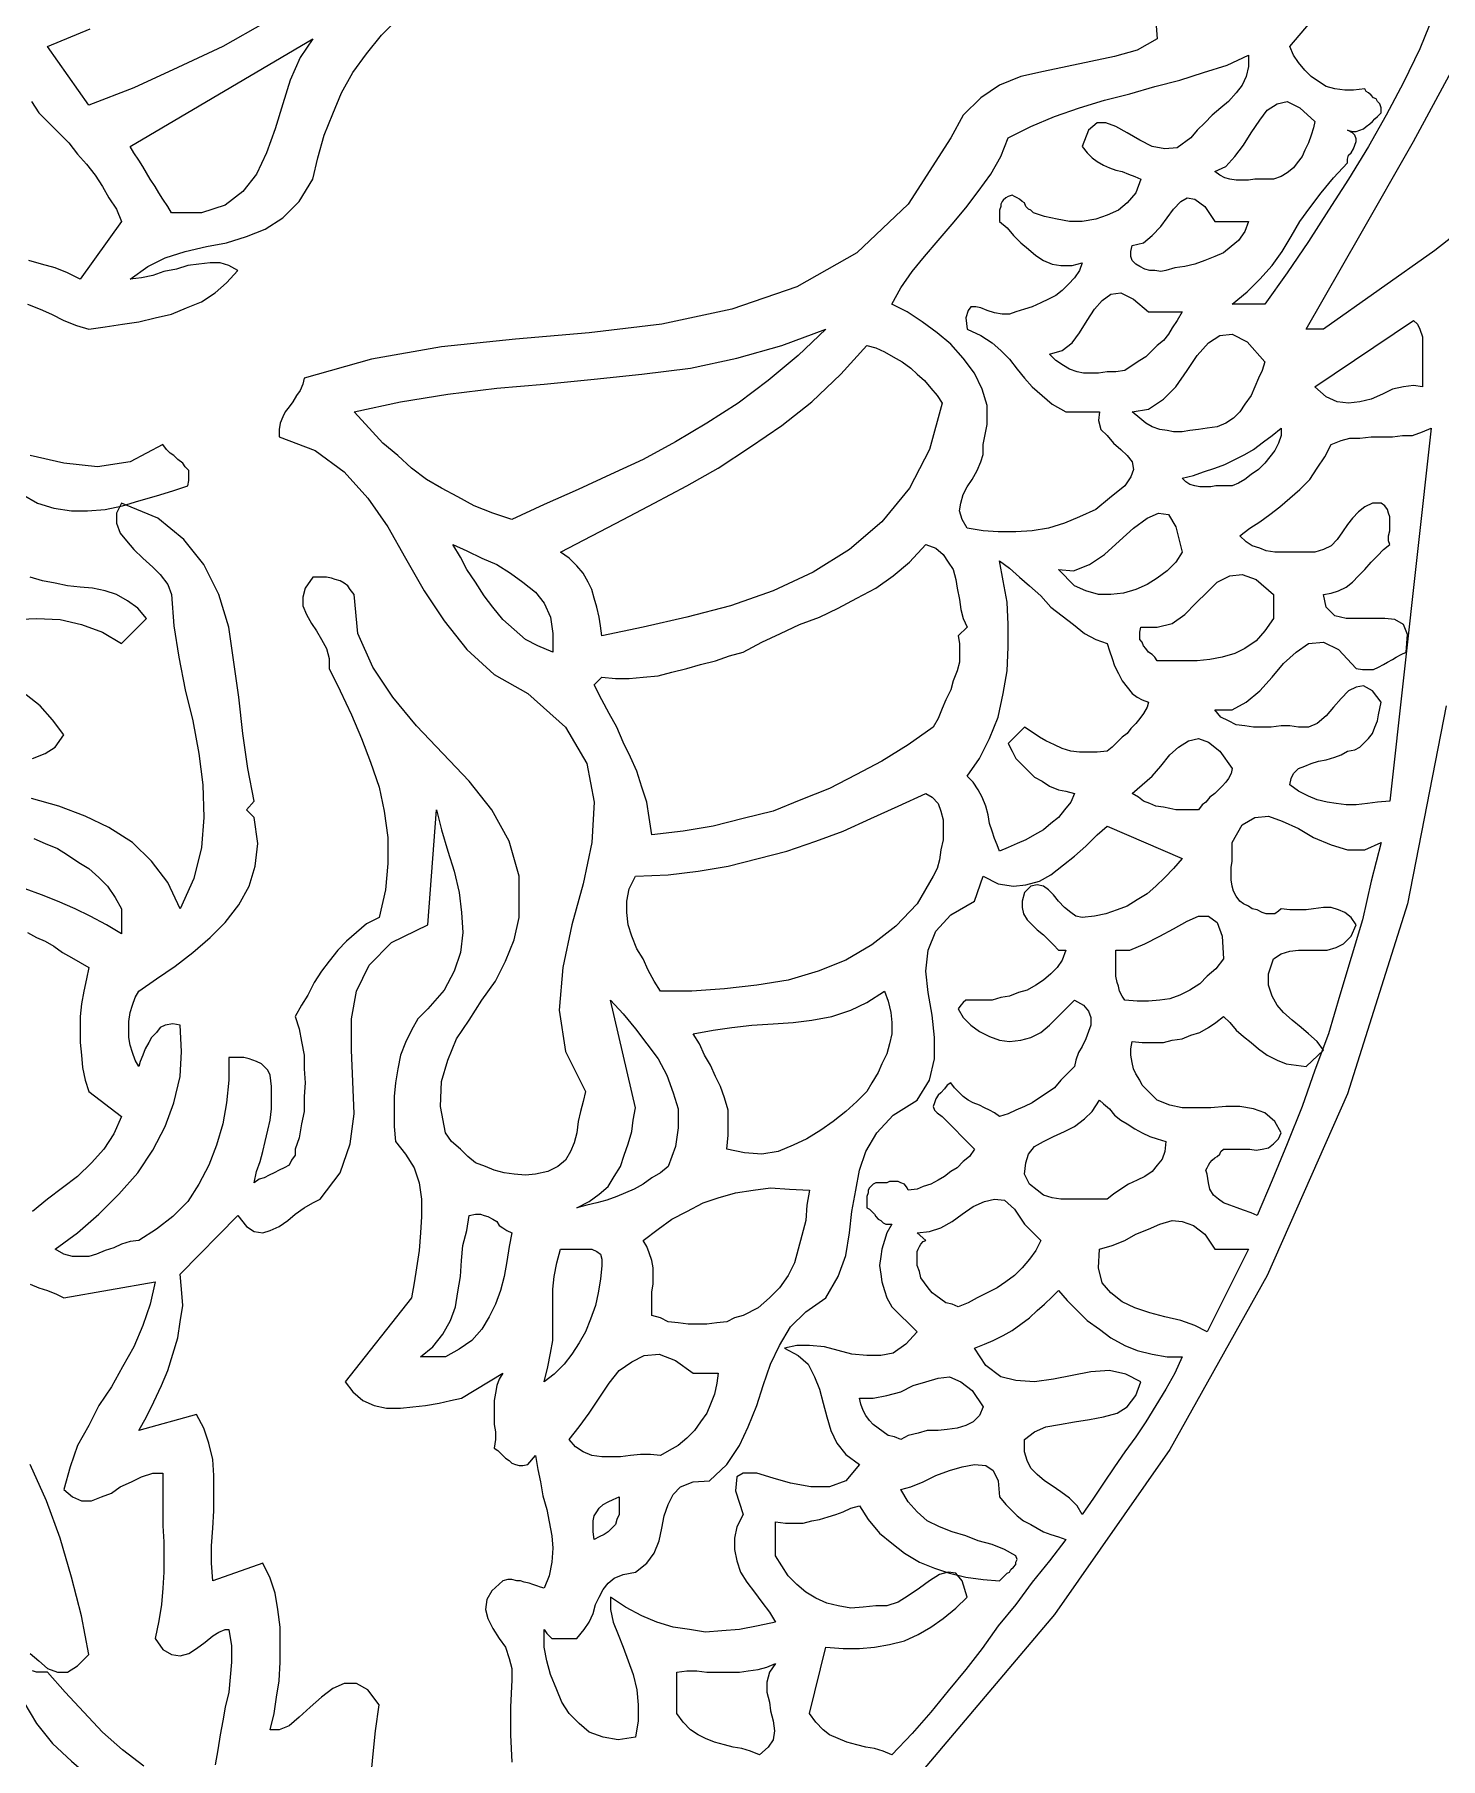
# Model space of a CAD drawing. Extents: x 0.02 to 6.72, y 0.02 to 7.01.
# Drawn here: x 3.917 to 5.04, y 1.281 to 2.659 of the extents above; entities that cross this region are included whole.
import ezdxf

# ---------------------------------------------------------------- set-up
doc = ezdxf.new("R2010")
doc.units = 0
doc.layers.add('1', color=7, linetype='Continuous')

msp = doc.modelspace()

# ---------------------------------------------------------------- linework, layer by layer
msp.add_lwpolyline([(5.045, 2.122), (5.014, 1.964), (4.966, 1.812), (4.902, 1.667), (4.824, 1.528), (4.732, 1.396), (4.627, 1.272)])
at = {"layer": '1'}
for points in [[(5.289, 2.704), (5.208, 2.627), (5.123, 2.554), (5.036, 2.486), (4.947, 2.423), (4.933, 2.423), (4.976, 2.498), (5.019, 2.573), (5.06, 2.649), (5.097, 2.726)], [(5.035, 2.674), (5.024, 2.647), (5.011, 2.62), (4.997, 2.594), (4.983, 2.569), (4.967, 2.543), (4.951, 2.518), (4.935, 2.493), (4.918, 2.468), (4.9, 2.443), (4.874, 2.443), (4.886, 2.453), (4.896, 2.463), (4.906, 2.474), (4.914, 2.485), (4.921, 2.497), (4.928, 2.509), (4.936, 2.52), (4.945, 2.532), (4.955, 2.544), (4.966, 2.556), (4.966, 2.559), (4.967, 2.562), (4.969, 2.564), (4.971, 2.567), (4.972, 2.57), (4.973, 2.573), (4.973, 2.575), (4.972, 2.578), (4.97, 2.58), (4.966, 2.582), (4.97, 2.581), (4.973, 2.581), (4.976, 2.582), (4.979, 2.583), (4.981, 2.585), (4.984, 2.587), (4.986, 2.589), (4.988, 2.591), (4.99, 2.593), (4.993, 2.596), (4.993, 2.598), (4.993, 2.6), (4.992, 2.603), (4.99, 2.605), (4.989, 2.607), (4.987, 2.608), (4.985, 2.61), (4.983, 2.612), (4.981, 2.613), (4.98, 2.615), (4.971, 2.614), (4.964, 2.614), (4.956, 2.615), (4.949, 2.617), (4.943, 2.621), (4.937, 2.625), (4.932, 2.63), (4.927, 2.636), (4.923, 2.642), (4.92, 2.649), (4.953, 2.688)], [(4.812, 2.679), (4.814, 2.655), (4.798, 2.646), (4.78, 2.641), (4.761, 2.637), (4.742, 2.633), (4.723, 2.629), (4.705, 2.625), (4.688, 2.618), (4.673, 2.608), (4.659, 2.594), (4.649, 2.576), (4.615, 2.523), (4.574, 2.484), (4.526, 2.457), (4.474, 2.439), (4.418, 2.427), (4.36, 2.42), (4.301, 2.415), (4.242, 2.409), (4.186, 2.399), (4.132, 2.384), (4.131, 2.379), (4.129, 2.374), (4.126, 2.37), (4.123, 2.365), (4.12, 2.361), (4.117, 2.357), (4.115, 2.353), (4.113, 2.348), (4.112, 2.343), (4.112, 2.337), (4.141, 2.326), (4.164, 2.309), (4.183, 2.288), (4.199, 2.265), (4.213, 2.24), (4.228, 2.214), (4.244, 2.19), (4.262, 2.167), (4.284, 2.147), (4.311, 2.132), (4.341, 2.105), (4.358, 2.076), (4.364, 2.045), (4.362, 2.013), (4.355, 1.98), (4.346, 1.947), (4.339, 1.913), (4.336, 1.879), (4.341, 1.846), (4.357, 1.814), (4.355, 1.806), (4.353, 1.798), (4.351, 1.79), (4.35, 1.781), (4.348, 1.773), (4.345, 1.766), (4.341, 1.759), (4.335, 1.754), (4.327, 1.75), (4.317, 1.748), (4.309, 1.747), (4.3, 1.748), (4.292, 1.749), (4.284, 1.751), (4.277, 1.754), (4.269, 1.757), (4.263, 1.762), (4.257, 1.768), (4.25, 1.774), (4.245, 1.781), (4.241, 1.802), (4.242, 1.822), (4.247, 1.839), (4.254, 1.856), (4.264, 1.871), (4.274, 1.887), (4.285, 1.902), (4.293, 1.918), (4.3, 1.935), (4.304, 1.953), (4.304, 1.986), (4.296, 2.014), (4.282, 2.039), (4.264, 2.062), (4.243, 2.084), (4.222, 2.106), (4.203, 2.129), (4.187, 2.153), (4.175, 2.18), (4.172, 2.211), (4.169, 2.215), (4.167, 2.218), (4.164, 2.22), (4.161, 2.222), (4.157, 2.223), (4.154, 2.224), (4.15, 2.225), (4.146, 2.225), (4.143, 2.225), (4.139, 2.225), (4.133, 2.216), (4.131, 2.209), (4.131, 2.202), (4.134, 2.195), (4.138, 2.188), (4.142, 2.182), (4.146, 2.175), (4.15, 2.168), (4.152, 2.16), (4.152, 2.152), (4.161, 2.134), (4.17, 2.115), (4.178, 2.096), (4.185, 2.077), (4.192, 2.057), (4.196, 2.038), (4.199, 2.017), (4.199, 1.996), (4.197, 1.975), (4.192, 1.953), (4.182, 1.948), (4.174, 1.941), (4.166, 1.934), (4.159, 1.927), (4.152, 1.918), (4.146, 1.91), (4.14, 1.901), (4.135, 1.891), (4.13, 1.883), (4.125, 1.874), (4.128, 1.864), (4.13, 1.854), (4.132, 1.843), (4.132, 1.832), (4.133, 1.821), (4.132, 1.81), (4.132, 1.798), (4.13, 1.788), (4.128, 1.777), (4.125, 1.768), (4.125, 1.763), (4.122, 1.759), (4.12, 1.755), (4.116, 1.753), (4.112, 1.751), (4.108, 1.749), (4.104, 1.747), (4.1, 1.745), (4.096, 1.744), (4.092, 1.741), (4.094, 1.75), (4.097, 1.758), (4.099, 1.766), (4.101, 1.774), (4.103, 1.783), (4.105, 1.791), (4.106, 1.8), (4.106, 1.809), (4.106, 1.818), (4.105, 1.827), (4.103, 1.831), (4.1, 1.834), (4.098, 1.836), (4.094, 1.838), (4.091, 1.839), (4.088, 1.84), (4.084, 1.841), (4.08, 1.841), (4.076, 1.841), (4.072, 1.841), (4.072, 1.823), (4.07, 1.805), (4.067, 1.788), (4.062, 1.771), (4.056, 1.755), (4.048, 1.74), (4.039, 1.726), (4.027, 1.714), (4.014, 1.704), (4, 1.695), (3.993, 1.694), (3.986, 1.692), (3.98, 1.689), (3.973, 1.687), (3.966, 1.684), (3.96, 1.682), (3.953, 1.682), (3.947, 1.682), (3.94, 1.684), (3.933, 1.688), (3.951, 1.701), (3.968, 1.716), (3.984, 1.732), (3.999, 1.749), (4.011, 1.767), (4.021, 1.786), (4.028, 1.805), (4.033, 1.826), (4.034, 1.846), (4.033, 1.867), (4.027, 1.868), (4.021, 1.867), (4.017, 1.865), (4.014, 1.861), (4.01, 1.857), (4.008, 1.853), (4.005, 1.848), (4.003, 1.843), (4.001, 1.838), (4, 1.834), (3.997, 1.839), (3.995, 1.845), (3.993, 1.851), (3.992, 1.857), (3.992, 1.864), (3.992, 1.87), (3.993, 1.877), (3.995, 1.883), (3.997, 1.889), (4, 1.894), (4.014, 1.904), (4.029, 1.914), (4.043, 1.925), (4.057, 1.937), (4.069, 1.949), (4.08, 1.963), (4.088, 1.978), (4.093, 1.994), (4.095, 2.012), (4.092, 2.033), (4.086, 2.039), (4.092, 2.046), (4.087, 2.072), (4.083, 2.1), (4.08, 2.129), (4.076, 2.157), (4.072, 2.185), (4.064, 2.211), (4.052, 2.235), (4.036, 2.255), (4.015, 2.272), (3.986, 2.284), (3.982, 2.276), (3.982, 2.268), (3.985, 2.26), (3.99, 2.254), (3.996, 2.247), (4.003, 2.24), (4.011, 2.233), (4.017, 2.227), (4.023, 2.219), (4.026, 2.211), (4.028, 2.186), (4.032, 2.161), (4.037, 2.135), (4.043, 2.11), (4.048, 2.084), (4.051, 2.059), (4.052, 2.033), (4.05, 2.009), (4.044, 1.984), (4.033, 1.96), (4.023, 1.981), (4.01, 1.998), (3.995, 2.013), (3.976, 2.025), (3.957, 2.034), (3.936, 2.042), (3.914, 2.048)], [(3.911, 2.443), (3.921, 2.439), (3.93, 2.435), (3.94, 2.43), (3.95, 2.426), (3.96, 2.423), (3.973, 2.425), (3.987, 2.427), (4, 2.429), (4.013, 2.432), (4.026, 2.435), (4.038, 2.44), (4.05, 2.445), (4.061, 2.452), (4.07, 2.46), (4.079, 2.47), (4.072, 2.474), (4.065, 2.476), (4.057, 2.476), (4.048, 2.475), (4.039, 2.474), (4.03, 2.471), (4.02, 2.469), (4.011, 2.466), (4.002, 2.464), (3.993, 2.463), (4.007, 2.473), (4.021, 2.48), (4.037, 2.485), (4.054, 2.489), (4.07, 2.492), (4.086, 2.497), (4.101, 2.503), (4.115, 2.512), (4.128, 2.525), (4.139, 2.543), (4.143, 2.56), (4.148, 2.578), (4.155, 2.595), (4.162, 2.612), (4.171, 2.628), (4.182, 2.643), (4.194, 2.658), (4.207, 2.671)], [(4.101, 2.668), (4.067, 2.649), (4.031, 2.632), (3.996, 2.616), (3.96, 2.602), (3.927, 2.649), (3.961, 2.663)], [(4.026, 2.516), (4.023, 2.521), (4.019, 2.527), (4.016, 2.532), (4.013, 2.537), (4.009, 2.543), (4.006, 2.548), (4.003, 2.553), (4, 2.558), (3.996, 2.564), (3.993, 2.569), (4.139, 2.655), (4.129, 2.64), (4.121, 2.622), (4.115, 2.603), (4.109, 2.583), (4.102, 2.564), (4.094, 2.547), (4.083, 2.533), (4.069, 2.522), (4.05, 2.516), (4.026, 2.516)], [(4.841, 2.576), (4.83, 2.568), (4.82, 2.567), (4.81, 2.569), (4.8, 2.574), (4.79, 2.58), (4.781, 2.585), (4.773, 2.588), (4.766, 2.588), (4.759, 2.582), (4.754, 2.569), (4.758, 2.564), (4.762, 2.56), (4.766, 2.557), (4.771, 2.554), (4.776, 2.552), (4.781, 2.55), (4.786, 2.549), (4.791, 2.547), (4.796, 2.545), (4.801, 2.543), (4.797, 2.532), (4.79, 2.524), (4.783, 2.518), (4.774, 2.514), (4.765, 2.511), (4.754, 2.509), (4.744, 2.509), (4.734, 2.511), (4.724, 2.513), (4.715, 2.516), (4.713, 2.518), (4.711, 2.519), (4.709, 2.521), (4.708, 2.524), (4.706, 2.525), (4.704, 2.527), (4.702, 2.528), (4.7, 2.529), (4.698, 2.53), (4.695, 2.529), (4.693, 2.528), (4.691, 2.526), (4.69, 2.525), (4.689, 2.523), (4.689, 2.521), (4.688, 2.518), (4.688, 2.515), (4.688, 2.512), (4.688, 2.509), (4.694, 2.504), (4.699, 2.498), (4.705, 2.492), (4.711, 2.487), (4.717, 2.482), (4.723, 2.478), (4.73, 2.475), (4.737, 2.474), (4.746, 2.474), (4.754, 2.476), (4.752, 2.47), (4.748, 2.464), (4.743, 2.459), (4.738, 2.454), (4.733, 2.45), (4.727, 2.447), (4.721, 2.444), (4.714, 2.441), (4.708, 2.439), (4.701, 2.437), (4.696, 2.435), (4.69, 2.435), (4.684, 2.436), (4.678, 2.438), (4.673, 2.44), (4.669, 2.441), (4.665, 2.441), (4.663, 2.438), (4.661, 2.432), (4.662, 2.423), (4.673, 2.418), (4.682, 2.412), (4.689, 2.406), (4.696, 2.399), (4.702, 2.391), (4.708, 2.384), (4.714, 2.377), (4.722, 2.37), (4.73, 2.363), (4.741, 2.357), (4.768, 2.357), (4.767, 2.35), (4.769, 2.343), (4.774, 2.338), (4.779, 2.332), (4.785, 2.327), (4.79, 2.322), (4.794, 2.317), (4.795, 2.311), (4.793, 2.305), (4.788, 2.298), (4.776, 2.288), (4.765, 2.279), (4.752, 2.273), (4.74, 2.268), (4.727, 2.264), (4.714, 2.262), (4.701, 2.261), (4.687, 2.261), (4.675, 2.262), (4.662, 2.264), (4.658, 2.271), (4.656, 2.278), (4.657, 2.284), (4.659, 2.291), (4.662, 2.297), (4.666, 2.303), (4.67, 2.31), (4.673, 2.317), (4.675, 2.323), (4.675, 2.331), (4.678, 2.347), (4.678, 2.362), (4.674, 2.375), (4.668, 2.388), (4.659, 2.4), (4.649, 2.411), (4.638, 2.42), (4.626, 2.429), (4.614, 2.437), (4.602, 2.443), (4.609, 2.456), (4.618, 2.469), (4.628, 2.481), (4.639, 2.494), (4.65, 2.507), (4.661, 2.52), (4.671, 2.533), (4.681, 2.547), (4.689, 2.561), (4.695, 2.576), (4.713, 2.585), (4.732, 2.593), (4.752, 2.6), (4.772, 2.606), (4.792, 2.611), (4.812, 2.617), (4.832, 2.622), (4.851, 2.628), (4.87, 2.634), (4.887, 2.642), (4.887, 2.633), (4.885, 2.625), (4.882, 2.618), (4.877, 2.612), (4.871, 2.605), (4.865, 2.6), (4.858, 2.594), (4.852, 2.588), (4.846, 2.582), (4.841, 2.576)], [(3.914, 2.605), (3.92, 2.596), (3.928, 2.588), (3.936, 2.58), (3.944, 2.572), (3.951, 2.563), (3.958, 2.555), (3.965, 2.546), (3.971, 2.537), (3.976, 2.528), (3.982, 2.519), (3.986, 2.509), (3.953, 2.463), (3.943, 2.468), (3.933, 2.472), (3.922, 2.475), (3.912, 2.478)], [(4.94, 2.589), (4.939, 2.584), (4.937, 2.578), (4.935, 2.572), (4.932, 2.566), (4.93, 2.561), (4.926, 2.556), (4.923, 2.552), (4.918, 2.548), (4.913, 2.545), (4.907, 2.543), (4.902, 2.543), (4.897, 2.543), (4.892, 2.543), (4.887, 2.542), (4.882, 2.542), (4.877, 2.542), (4.872, 2.543), (4.868, 2.544), (4.864, 2.546), (4.86, 2.549), (4.869, 2.553), (4.876, 2.561), (4.883, 2.57), (4.889, 2.58), (4.896, 2.59), (4.902, 2.598), (4.91, 2.603), (4.918, 2.605), (4.928, 2.6), (4.94, 2.589)], [(4.887, 2.509), (4.884, 2.501), (4.879, 2.494), (4.873, 2.489), (4.867, 2.484), (4.86, 2.481), (4.852, 2.478), (4.844, 2.475), (4.836, 2.473), (4.828, 2.472), (4.821, 2.47), (4.817, 2.469), (4.812, 2.47), (4.808, 2.47), (4.804, 2.471), (4.8, 2.473), (4.797, 2.475), (4.794, 2.478), (4.793, 2.481), (4.793, 2.485), (4.794, 2.49), (4.803, 2.492), (4.81, 2.498), (4.817, 2.505), (4.822, 2.512), (4.827, 2.519), (4.833, 2.525), (4.838, 2.528), (4.844, 2.527), (4.852, 2.521), (4.86, 2.509), (4.887, 2.509)], [(4.834, 2.437), (4.83, 2.43), (4.826, 2.424), (4.823, 2.419), (4.819, 2.414), (4.814, 2.41), (4.81, 2.406), (4.805, 2.401), (4.8, 2.398), (4.794, 2.394), (4.788, 2.39), (4.781, 2.389), (4.774, 2.389), (4.767, 2.388), (4.761, 2.388), (4.755, 2.388), (4.75, 2.389), (4.744, 2.391), (4.739, 2.394), (4.733, 2.398), (4.728, 2.403), (4.738, 2.406), (4.746, 2.412), (4.752, 2.42), (4.758, 2.43), (4.764, 2.439), (4.77, 2.446), (4.777, 2.451), (4.785, 2.452), (4.795, 2.447), (4.807, 2.437), (4.834, 2.437)], [(5.026, 2.377), (5.019, 2.378), (5.011, 2.377), (5.002, 2.375), (4.994, 2.371), (4.985, 2.367), (4.976, 2.365), (4.967, 2.364), (4.958, 2.365), (4.949, 2.369), (4.94, 2.377), (5.019, 2.43), (5.022, 2.427), (5.024, 2.423), (5.026, 2.417), (5.026, 2.411), (5.026, 2.404), (5.026, 2.398), (5.026, 2.391), (5.026, 2.385), (5.026, 2.381), (5.026, 2.377)], [(4.298, 2.271), (4.283, 2.276), (4.268, 2.282), (4.255, 2.289), (4.242, 2.296), (4.23, 2.303), (4.218, 2.312), (4.207, 2.322), (4.195, 2.332), (4.184, 2.344), (4.172, 2.357), (4.209, 2.365), (4.247, 2.371), (4.286, 2.376), (4.324, 2.379), (4.364, 2.383), (4.402, 2.387), (4.441, 2.392), (4.478, 2.4), (4.514, 2.41), (4.549, 2.423), (4.527, 2.402), (4.503, 2.382), (4.479, 2.364), (4.454, 2.348), (4.429, 2.333), (4.403, 2.319), (4.377, 2.307), (4.351, 2.295), (4.324, 2.283), (4.298, 2.271)], [(4.9, 2.397), (4.898, 2.39), (4.895, 2.384), (4.892, 2.377), (4.889, 2.37), (4.884, 2.363), (4.88, 2.357), (4.875, 2.352), (4.869, 2.348), (4.862, 2.345), (4.854, 2.344), (4.847, 2.343), (4.84, 2.342), (4.834, 2.341), (4.827, 2.341), (4.822, 2.342), (4.816, 2.343), (4.81, 2.345), (4.805, 2.348), (4.8, 2.352), (4.794, 2.357), (4.807, 2.359), (4.819, 2.367), (4.829, 2.377), (4.838, 2.39), (4.846, 2.402), (4.855, 2.412), (4.864, 2.418), (4.874, 2.419), (4.886, 2.413), (4.9, 2.397)], [(4.642, 2.364), (4.632, 2.327), (4.616, 2.296), (4.594, 2.269), (4.568, 2.247), (4.539, 2.229), (4.507, 2.214), (4.473, 2.202), (4.438, 2.193), (4.403, 2.185), (4.37, 2.178), (4.369, 2.186), (4.368, 2.193), (4.366, 2.201), (4.364, 2.208), (4.362, 2.215), (4.359, 2.221), (4.355, 2.228), (4.35, 2.234), (4.344, 2.24), (4.337, 2.245), (4.362, 2.258), (4.387, 2.271), (4.412, 2.284), (4.438, 2.298), (4.463, 2.312), (4.489, 2.329), (4.514, 2.346), (4.538, 2.365), (4.561, 2.387), (4.582, 2.41), (4.589, 2.408), (4.596, 2.405), (4.603, 2.401), (4.61, 2.397), (4.617, 2.392), (4.622, 2.387), (4.628, 2.382), (4.633, 2.376), (4.638, 2.37), (4.642, 2.364)], [(4.874, 2.298), (4.87, 2.298), (4.865, 2.298), (4.861, 2.298), (4.857, 2.297), (4.852, 2.297), (4.848, 2.297), (4.844, 2.298), (4.84, 2.299), (4.837, 2.301), (4.834, 2.304), (4.843, 2.306), (4.851, 2.309), (4.86, 2.312), (4.868, 2.315), (4.876, 2.319), (4.884, 2.323), (4.891, 2.327), (4.899, 2.333), (4.906, 2.338), (4.913, 2.344), (4.913, 2.338), (4.911, 2.332), (4.908, 2.326), (4.904, 2.321), (4.9, 2.316), (4.895, 2.311), (4.889, 2.307), (4.884, 2.303), (4.879, 2.3), (4.874, 2.298)], [(5, 2.046), (4.99, 2.045), (4.982, 2.044), (4.973, 2.043), (4.965, 2.043), (4.957, 2.044), (4.95, 2.045), (4.942, 2.047), (4.935, 2.05), (4.927, 2.054), (4.92, 2.059), (4.921, 2.064), (4.923, 2.068), (4.927, 2.072), (4.932, 2.074), (4.937, 2.076), (4.943, 2.078), (4.949, 2.079), (4.956, 2.081), (4.961, 2.083), (4.966, 2.086), (4.972, 2.087), (4.976, 2.089), (4.98, 2.093), (4.983, 2.096), (4.986, 2.1), (4.988, 2.105), (4.99, 2.11), (4.991, 2.115), (4.992, 2.12), (4.993, 2.125), (4.986, 2.134), (4.979, 2.138), (4.973, 2.137), (4.967, 2.134), (4.961, 2.128), (4.955, 2.121), (4.949, 2.114), (4.942, 2.108), (4.935, 2.105), (4.927, 2.105), (4.92, 2.106), (4.913, 2.106), (4.905, 2.105), (4.898, 2.105), (4.891, 2.105), (4.884, 2.106), (4.877, 2.107), (4.871, 2.11), (4.865, 2.113), (4.86, 2.119), (4.874, 2.119), (4.885, 2.125), (4.896, 2.134), (4.906, 2.145), (4.915, 2.156), (4.925, 2.165), (4.935, 2.172), (4.947, 2.173), (4.959, 2.167), (4.973, 2.152), (4.978, 2.151), (4.983, 2.151), (4.987, 2.151), (4.991, 2.153), (4.995, 2.155), (4.998, 2.157), (5.002, 2.159), (5.005, 2.161), (5.009, 2.163), (5.013, 2.165), (5.014, 2.179), (5.011, 2.187), (5.004, 2.191), (4.996, 2.192), (4.985, 2.192), (4.975, 2.192), (4.965, 2.192), (4.956, 2.194), (4.949, 2.201), (4.947, 2.211), (4.953, 2.212), (4.959, 2.214), (4.965, 2.217), (4.97, 2.221), (4.975, 2.226), (4.98, 2.231), (4.985, 2.237), (4.99, 2.242), (4.995, 2.247), (5, 2.251), (4.999, 2.254), (4.999, 2.258), (5, 2.262), (5, 2.266), (5, 2.269), (5, 2.273), (4.999, 2.276), (4.998, 2.279), (4.996, 2.282), (4.993, 2.284), (4.986, 2.284), (4.98, 2.281), (4.975, 2.277), (4.97, 2.272), (4.966, 2.267), (4.962, 2.261), (4.958, 2.255), (4.953, 2.25), (4.947, 2.247), (4.94, 2.245), (4.933, 2.245), (4.927, 2.245), (4.92, 2.245), (4.914, 2.245), (4.908, 2.245), (4.901, 2.246), (4.896, 2.248), (4.89, 2.25), (4.885, 2.253), (4.88, 2.258), (4.888, 2.264), (4.896, 2.269), (4.904, 2.275), (4.912, 2.281), (4.92, 2.288), (4.928, 2.295), (4.936, 2.303), (4.942, 2.312), (4.948, 2.321), (4.953, 2.331), (4.961, 2.334), (4.968, 2.336), (4.976, 2.336), (4.985, 2.337), (4.993, 2.337), (5.002, 2.337), (5.01, 2.338), (5.018, 2.338), (5.026, 2.341), (5.033, 2.344), (5, 2.046)], [(3.907, 2.291), (3.919, 2.284), (3.932, 2.28), (3.946, 2.278), (3.959, 2.278), (3.973, 2.279), (3.987, 2.282), (4, 2.286), (4.014, 2.29), (4.027, 2.294), (4.039, 2.298), (4.04, 2.302), (4.04, 2.306), (4.04, 2.31), (4.037, 2.313), (4.035, 2.316), (4.031, 2.319), (4.028, 2.322), (4.025, 2.324), (4.022, 2.327), (4.019, 2.331), (3.993, 2.317), (3.967, 2.313), (3.94, 2.316), (3.913, 2.322)], [(4.834, 2.245), (4.829, 2.237), (4.822, 2.23), (4.814, 2.224), (4.806, 2.219), (4.797, 2.215), (4.787, 2.212), (4.777, 2.211), (4.767, 2.211), (4.757, 2.214), (4.748, 2.218), (4.735, 2.231), (4.747, 2.23), (4.76, 2.235), (4.772, 2.243), (4.784, 2.254), (4.795, 2.264), (4.806, 2.272), (4.815, 2.276), (4.823, 2.275), (4.829, 2.265), (4.834, 2.245)], [(4.331, 2.165), (4.319, 2.17), (4.309, 2.175), (4.3, 2.183), (4.291, 2.191), (4.283, 2.201), (4.276, 2.21), (4.269, 2.221), (4.262, 2.231), (4.257, 2.241), (4.251, 2.251), (4.262, 2.246), (4.274, 2.24), (4.286, 2.235), (4.297, 2.228), (4.307, 2.221), (4.317, 2.213), (4.324, 2.204), (4.329, 2.193), (4.331, 2.18), (4.331, 2.165)], [(4.662, 2.185), (4.655, 2.178), (4.656, 2.172), (4.656, 2.165), (4.656, 2.157), (4.654, 2.15), (4.651, 2.142), (4.649, 2.135), (4.645, 2.127), (4.642, 2.12), (4.639, 2.112), (4.635, 2.105), (4.615, 2.091), (4.594, 2.078), (4.573, 2.067), (4.552, 2.056), (4.529, 2.047), (4.507, 2.038), (4.483, 2.032), (4.459, 2.026), (4.435, 2.022), (4.41, 2.019), (4.408, 2.033), (4.406, 2.045), (4.402, 2.057), (4.398, 2.07), (4.393, 2.081), (4.387, 2.093), (4.382, 2.105), (4.376, 2.116), (4.37, 2.127), (4.364, 2.139), (4.37, 2.145), (4.381, 2.144), (4.392, 2.144), (4.403, 2.145), (4.415, 2.146), (4.426, 2.149), (4.438, 2.152), (4.449, 2.155), (4.461, 2.158), (4.472, 2.162), (4.483, 2.165), (4.498, 2.173), (4.513, 2.18), (4.528, 2.187), (4.544, 2.193), (4.559, 2.2), (4.574, 2.208), (4.589, 2.216), (4.603, 2.226), (4.616, 2.237), (4.629, 2.251), (4.637, 2.248), (4.643, 2.243), (4.647, 2.237), (4.651, 2.231), (4.653, 2.223), (4.654, 2.216), (4.656, 2.207), (4.657, 2.199), (4.659, 2.192), (4.662, 2.185)], [(4.774, 2.172), (4.776, 2.166), (4.778, 2.16), (4.78, 2.154), (4.783, 2.148), (4.786, 2.142), (4.79, 2.137), (4.794, 2.132), (4.798, 2.129), (4.802, 2.127), (4.807, 2.125), (4.806, 2.121), (4.803, 2.116), (4.8, 2.112), (4.797, 2.108), (4.793, 2.104), (4.79, 2.1), (4.786, 2.097), (4.782, 2.093), (4.778, 2.089), (4.774, 2.086), (4.766, 2.085), (4.759, 2.085), (4.752, 2.085), (4.745, 2.086), (4.738, 2.088), (4.732, 2.091), (4.725, 2.094), (4.72, 2.097), (4.714, 2.101), (4.708, 2.105), (4.695, 2.092), (4.698, 2.086), (4.701, 2.08), (4.706, 2.075), (4.711, 2.07), (4.716, 2.065), (4.722, 2.062), (4.728, 2.058), (4.735, 2.055), (4.741, 2.054), (4.748, 2.052), (4.745, 2.045), (4.74, 2.039), (4.735, 2.033), (4.729, 2.028), (4.723, 2.023), (4.716, 2.019), (4.709, 2.015), (4.702, 2.012), (4.695, 2.009), (4.688, 2.006), (4.686, 2.011), (4.684, 2.016), (4.682, 2.022), (4.68, 2.028), (4.679, 2.035), (4.677, 2.042), (4.674, 2.049), (4.671, 2.055), (4.667, 2.061), (4.662, 2.066), (4.672, 2.08), (4.68, 2.096), (4.687, 2.113), (4.691, 2.132), (4.694, 2.15), (4.695, 2.169), (4.695, 2.187), (4.694, 2.205), (4.691, 2.222), (4.688, 2.238), (4.696, 2.232), (4.704, 2.225), (4.712, 2.218), (4.721, 2.21), (4.729, 2.201), (4.738, 2.194), (4.747, 2.187), (4.756, 2.18), (4.765, 2.175), (4.774, 2.172)], [(3.9, 2.191), (3.918, 2.192), (3.937, 2.191), (3.954, 2.187), (3.971, 2.181), (3.986, 2.172), (4.006, 2.192), (3.999, 2.2), (3.991, 2.206), (3.982, 2.211), (3.973, 2.214), (3.963, 2.216), (3.953, 2.217), (3.943, 2.218), (3.933, 2.22), (3.923, 2.222), (3.913, 2.225)], [(4.907, 2.192), (4.9, 2.182), (4.893, 2.174), (4.884, 2.168), (4.876, 2.164), (4.866, 2.161), (4.856, 2.159), (4.846, 2.158), (4.836, 2.158), (4.825, 2.158), (4.814, 2.158), (4.812, 2.161), (4.81, 2.163), (4.807, 2.165), (4.805, 2.168), (4.803, 2.17), (4.802, 2.173), (4.8, 2.175), (4.8, 2.178), (4.8, 2.181), (4.801, 2.185), (4.814, 2.185), (4.826, 2.188), (4.836, 2.195), (4.845, 2.204), (4.854, 2.213), (4.862, 2.221), (4.872, 2.226), (4.882, 2.227), (4.893, 2.223), (4.907, 2.211), (4.907, 2.192)], [(3.915, 2.08), (3.925, 2.084), (3.933, 2.089), (3.94, 2.099), (3.931, 2.111), (3.921, 2.122), (3.91, 2.131)], [(4.874, 2.072), (4.873, 2.068), (4.871, 2.064), (4.869, 2.061), (4.866, 2.058), (4.863, 2.055), (4.86, 2.052), (4.856, 2.049), (4.853, 2.045), (4.85, 2.043), (4.847, 2.039), (4.841, 2.039), (4.835, 2.039), (4.829, 2.039), (4.824, 2.04), (4.819, 2.041), (4.813, 2.042), (4.808, 2.044), (4.803, 2.046), (4.799, 2.049), (4.794, 2.052), (4.802, 2.059), (4.81, 2.066), (4.817, 2.074), (4.824, 2.083), (4.831, 2.089), (4.839, 2.094), (4.847, 2.096), (4.855, 2.093), (4.864, 2.086), (4.874, 2.072)], [(4.185, 1.262), (4.187, 1.282), (4.189, 1.303), (4.192, 1.324), (4.183, 1.336), (4.174, 1.341), (4.164, 1.341), (4.155, 1.337), (4.146, 1.33), (4.137, 1.322), (4.128, 1.314), (4.12, 1.307), (4.112, 1.304), (4.105, 1.304), (4.108, 1.317), (4.11, 1.33), (4.112, 1.343), (4.113, 1.358), (4.113, 1.372), (4.113, 1.386), (4.111, 1.4), (4.109, 1.413), (4.105, 1.425), (4.099, 1.437), (4.059, 1.423), (4.058, 1.437), (4.058, 1.451), (4.059, 1.465), (4.06, 1.479), (4.06, 1.492), (4.06, 1.507), (4.059, 1.52), (4.056, 1.533), (4.052, 1.545), (4.046, 1.556), (4, 1.543), (4.006, 1.554), (4.012, 1.566), (4.018, 1.579), (4.023, 1.591), (4.027, 1.604), (4.031, 1.617), (4.033, 1.63), (4.035, 1.643), (4.034, 1.656), (4.033, 1.668), (4.079, 1.715), (4.086, 1.706), (4.092, 1.702), (4.099, 1.701), (4.105, 1.703), (4.112, 1.706), (4.119, 1.711), (4.125, 1.716), (4.132, 1.721), (4.139, 1.725), (4.145, 1.728), (4.161, 1.749), (4.169, 1.772), (4.172, 1.796), (4.171, 1.822), (4.17, 1.847), (4.17, 1.872), (4.174, 1.894), (4.184, 1.915), (4.202, 1.933), (4.231, 1.947), (4.238, 2.039), (4.242, 2.023), (4.247, 2.006), (4.252, 1.99), (4.256, 1.973), (4.258, 1.957), (4.259, 1.941), (4.257, 1.925), (4.252, 1.91), (4.244, 1.895), (4.231, 1.88)], [(4.635, 1.986), (4.622, 1.964), (4.605, 1.946), (4.586, 1.931), (4.565, 1.919), (4.543, 1.91), (4.519, 1.903), (4.494, 1.899), (4.468, 1.896), (4.442, 1.894), (4.417, 1.894), (4.412, 1.902), (4.407, 1.911), (4.403, 1.92), (4.398, 1.928), (4.394, 1.938), (4.391, 1.947), (4.39, 1.957), (4.39, 1.966), (4.392, 1.976), (4.397, 1.986), (4.423, 1.987), (4.447, 1.99), (4.471, 1.994), (4.495, 2), (4.518, 2.006), (4.541, 2.014), (4.563, 2.022), (4.585, 2.032), (4.607, 2.042), (4.629, 2.052), (4.634, 2.049), (4.639, 2.044), (4.641, 2.038), (4.643, 2.031), (4.643, 2.023), (4.643, 2.015), (4.641, 2.007), (4.64, 1.999), (4.638, 1.992), (4.635, 1.986)], [(4.834, 2), (4.827, 1.992), (4.82, 1.985), (4.813, 1.978), (4.806, 1.972), (4.798, 1.967), (4.79, 1.962), (4.782, 1.959), (4.773, 1.956), (4.764, 1.954), (4.754, 1.953), (4.749, 1.954), (4.745, 1.957), (4.74, 1.961), (4.735, 1.966), (4.731, 1.971), (4.727, 1.975), (4.723, 1.978), (4.718, 1.979), (4.713, 1.978), (4.708, 1.973), (4.706, 1.966), (4.706, 1.961), (4.707, 1.956), (4.71, 1.951), (4.714, 1.947), (4.718, 1.943), (4.723, 1.939), (4.727, 1.935), (4.731, 1.931), (4.735, 1.927), (4.741, 1.927), (4.738, 1.919), (4.734, 1.913), (4.729, 1.908), (4.723, 1.903), (4.717, 1.899), (4.71, 1.895), (4.703, 1.893), (4.696, 1.89), (4.689, 1.889), (4.682, 1.887), (4.679, 1.887), (4.676, 1.887), (4.673, 1.887), (4.67, 1.887), (4.667, 1.887), (4.664, 1.887), (4.661, 1.887), (4.659, 1.885), (4.657, 1.883), (4.655, 1.88), (4.659, 1.873), (4.665, 1.867), (4.672, 1.862), (4.68, 1.858), (4.688, 1.855), (4.696, 1.854), (4.705, 1.855), (4.713, 1.857), (4.721, 1.861), (4.728, 1.867), (4.748, 1.887), (4.755, 1.883), (4.759, 1.878), (4.761, 1.873), (4.761, 1.867), (4.759, 1.862), (4.757, 1.856), (4.754, 1.85), (4.751, 1.845), (4.749, 1.839), (4.748, 1.834), (4.742, 1.828), (4.737, 1.823), (4.732, 1.817), (4.726, 1.813), (4.72, 1.809), (4.714, 1.805), (4.708, 1.802), (4.701, 1.799), (4.695, 1.796), (4.688, 1.794), (4.684, 1.797), (4.68, 1.799), (4.676, 1.801), (4.672, 1.803), (4.667, 1.805), (4.663, 1.807), (4.659, 1.81), (4.656, 1.813), (4.652, 1.817), (4.649, 1.821), (4.646, 1.819), (4.644, 1.816), (4.641, 1.813), (4.639, 1.811), (4.637, 1.808), (4.636, 1.805), (4.635, 1.802), (4.636, 1.799), (4.638, 1.797), (4.642, 1.794), (4.668, 1.768), (4.664, 1.762), (4.659, 1.758), (4.654, 1.753), (4.649, 1.75), (4.644, 1.746), (4.639, 1.743), (4.633, 1.74), (4.627, 1.738), (4.622, 1.736), (4.615, 1.735), (4.614, 1.737), (4.612, 1.74), (4.609, 1.741), (4.607, 1.742), (4.604, 1.742), (4.6, 1.742), (4.598, 1.741), (4.595, 1.741), (4.592, 1.741), (4.589, 1.741), (4.587, 1.74), (4.585, 1.738), (4.584, 1.737), (4.583, 1.735), (4.583, 1.733), (4.582, 1.73), (4.582, 1.727), (4.582, 1.724), (4.582, 1.721), (4.584, 1.72), (4.586, 1.718), (4.588, 1.716), (4.589, 1.714), (4.591, 1.712), (4.593, 1.711), (4.595, 1.709), (4.597, 1.708), (4.599, 1.708), (4.602, 1.708), (4.598, 1.701), (4.596, 1.695), (4.594, 1.688), (4.593, 1.682), (4.592, 1.675), (4.593, 1.668), (4.594, 1.662), (4.596, 1.655), (4.598, 1.649), (4.602, 1.642), (4.622, 1.622), (4.613, 1.612), (4.603, 1.605), (4.593, 1.603), (4.582, 1.603), (4.57, 1.604), (4.559, 1.607), (4.548, 1.61), (4.536, 1.611), (4.526, 1.611), (4.516, 1.609), (4.527, 1.603), (4.535, 1.596), (4.54, 1.586), (4.544, 1.576), (4.547, 1.565), (4.55, 1.554), (4.553, 1.543), (4.558, 1.533), (4.565, 1.524), (4.576, 1.516), (4.565, 1.503), (4.552, 1.498), (4.537, 1.498), (4.521, 1.501), (4.507, 1.505), (4.494, 1.509), (4.483, 1.509), (4.478, 1.506), (4.477, 1.495), (4.483, 1.476), (4.478, 1.466), (4.476, 1.457), (4.476, 1.448), (4.478, 1.439), (4.481, 1.43), (4.486, 1.422), (4.492, 1.414), (4.498, 1.406), (4.504, 1.398), (4.509, 1.39), (4.495, 1.387), (4.48, 1.384), (4.466, 1.383), (4.453, 1.382), (4.44, 1.384), (4.427, 1.386), (4.414, 1.39), (4.402, 1.395), (4.389, 1.402), (4.377, 1.41), (4.377, 1.4), (4.379, 1.39), (4.383, 1.38), (4.387, 1.37), (4.391, 1.359), (4.395, 1.348), (4.398, 1.336), (4.399, 1.324), (4.399, 1.311), (4.397, 1.298), (4.383, 1.296), (4.371, 1.298), (4.36, 1.302), (4.352, 1.309), (4.344, 1.317), (4.338, 1.326), (4.334, 1.336), (4.329, 1.348), (4.326, 1.359), (4.324, 1.37), (4.324, 1.384), (4.326, 1.381), (4.328, 1.379), (4.33, 1.377), (4.333, 1.377), (4.336, 1.377), (4.339, 1.377), (4.342, 1.377), (4.345, 1.377), (4.348, 1.377), (4.35, 1.377), (4.356, 1.384), (4.36, 1.39), (4.363, 1.397), (4.365, 1.404), (4.368, 1.41), (4.371, 1.416), (4.375, 1.421), (4.38, 1.425), (4.387, 1.428), (4.397, 1.43), (4.406, 1.437), (4.412, 1.445), (4.416, 1.455), (4.418, 1.465), (4.42, 1.475), (4.423, 1.484), (4.427, 1.492), (4.433, 1.498), (4.443, 1.502), (4.456, 1.503), (4.47, 1.516), (4.48, 1.531), (4.487, 1.546), (4.494, 1.563), (4.499, 1.579), (4.505, 1.596), (4.512, 1.611), (4.521, 1.626), (4.533, 1.638), (4.549, 1.649), (4.559, 1.666), (4.565, 1.683), (4.568, 1.701), (4.57, 1.718), (4.573, 1.735), (4.576, 1.751), (4.581, 1.766), (4.59, 1.781), (4.603, 1.795), (4.622, 1.807), (4.632, 1.823), (4.636, 1.84), (4.636, 1.857), (4.634, 1.875), (4.631, 1.893), (4.629, 1.91), (4.631, 1.927), (4.637, 1.942), (4.649, 1.955), (4.668, 1.966), (4.675, 1.986), (4.687, 1.98), (4.699, 1.978), (4.709, 1.979), (4.72, 1.982), (4.729, 1.987), (4.739, 1.995), (4.748, 2.002), (4.757, 2.01), (4.766, 2.019), (4.774, 2.026), (4.834, 2)], [(4.993, 2.013), (4.985, 1.982), (4.978, 1.951), (4.969, 1.921), (4.96, 1.891), (4.951, 1.86), (4.94, 1.831), (4.93, 1.802), (4.918, 1.772), (4.906, 1.743), (4.894, 1.715), (4.889, 1.717), (4.883, 1.719), (4.878, 1.721), (4.872, 1.723), (4.867, 1.725), (4.863, 1.728), (4.859, 1.731), (4.856, 1.736), (4.855, 1.741), (4.854, 1.748), (4.853, 1.751), (4.854, 1.753), (4.855, 1.755), (4.856, 1.757), (4.858, 1.759), (4.86, 1.761), (4.862, 1.762), (4.864, 1.764), (4.865, 1.766), (4.867, 1.768), (4.872, 1.768), (4.877, 1.768), (4.882, 1.768), (4.888, 1.768), (4.893, 1.767), (4.898, 1.768), (4.903, 1.769), (4.907, 1.772), (4.911, 1.776), (4.913, 1.781), (4.908, 1.79), (4.9, 1.797), (4.891, 1.8), (4.88, 1.802), (4.869, 1.802), (4.857, 1.801), (4.846, 1.801), (4.834, 1.801), (4.824, 1.803), (4.814, 1.807), (4.81, 1.811), (4.806, 1.815), (4.802, 1.819), (4.8, 1.823), (4.797, 1.828), (4.795, 1.832), (4.794, 1.837), (4.793, 1.843), (4.793, 1.848), (4.794, 1.854), (4.802, 1.853), (4.811, 1.853), (4.819, 1.853), (4.826, 1.855), (4.834, 1.856), (4.841, 1.859), (4.848, 1.861), (4.855, 1.865), (4.861, 1.869), (4.867, 1.874), (4.872, 1.869), (4.877, 1.863), (4.883, 1.858), (4.889, 1.853), (4.895, 1.848), (4.902, 1.843), (4.91, 1.839), (4.917, 1.836), (4.925, 1.835), (4.933, 1.834), (4.947, 1.847), (4.942, 1.854), (4.935, 1.86), (4.929, 1.865), (4.922, 1.871), (4.915, 1.877), (4.91, 1.883), (4.906, 1.89), (4.903, 1.899), (4.903, 1.908), (4.907, 1.92), (4.913, 1.924), (4.92, 1.926), (4.927, 1.927), (4.935, 1.927), (4.942, 1.927), (4.95, 1.927), (4.957, 1.929), (4.963, 1.932), (4.969, 1.938), (4.973, 1.947), (4.969, 1.953), (4.964, 1.957), (4.959, 1.959), (4.953, 1.961), (4.947, 1.961), (4.939, 1.96), (4.933, 1.959), (4.926, 1.959), (4.92, 1.959), (4.913, 1.96), (4.911, 1.958), (4.908, 1.956), (4.905, 1.956), (4.901, 1.956), (4.898, 1.957), (4.894, 1.959), (4.89, 1.96), (4.887, 1.962), (4.883, 1.964), (4.88, 1.966), (4.877, 1.97), (4.875, 1.974), (4.874, 1.978), (4.873, 1.983), (4.873, 1.988), (4.873, 1.993), (4.874, 1.998), (4.874, 2.003), (4.874, 2.008), (4.874, 2.013), (4.882, 2.027), (4.892, 2.033), (4.903, 2.034), (4.914, 2.03), (4.927, 2.024), (4.939, 2.017), (4.953, 2.011), (4.966, 2.007), (4.98, 2.007), (4.993, 2.013)], [(3.916, 2.016), (3.925, 2.012), (3.935, 2.008), (3.943, 2.003), (3.952, 1.997), (3.96, 1.992), (3.968, 1.985), (3.975, 1.978), (3.981, 1.969), (3.986, 1.96), (3.986, 1.94), (3.974, 1.947), (3.961, 1.954), (3.949, 1.96), (3.935, 1.966), (3.922, 1.971), (3.909, 1.976)], [(4.867, 1.92), (4.861, 1.912), (4.854, 1.906), (4.848, 1.9), (4.84, 1.895), (4.832, 1.891), (4.824, 1.888), (4.816, 1.887), (4.807, 1.886), (4.798, 1.886), (4.788, 1.887), (4.786, 1.89), (4.784, 1.894), (4.783, 1.898), (4.782, 1.901), (4.781, 1.906), (4.781, 1.91), (4.781, 1.914), (4.781, 1.918), (4.781, 1.923), (4.781, 1.927), (4.792, 1.927), (4.804, 1.932), (4.816, 1.938), (4.827, 1.944), (4.838, 1.95), (4.847, 1.954), (4.855, 1.954), (4.862, 1.949), (4.866, 1.938), (4.867, 1.92)], [(3.911, 1.941), (3.918, 1.937), (3.925, 1.934), (3.932, 1.93), (3.939, 1.925), (3.946, 1.921), (3.953, 1.917), (3.96, 1.913), (3.958, 1.904), (3.956, 1.894), (3.954, 1.884), (3.953, 1.874), (3.953, 1.864), (3.953, 1.853), (3.954, 1.843), (3.955, 1.833), (3.957, 1.823), (3.96, 1.814), (3.986, 1.794), (3.98, 1.78), (3.972, 1.768), (3.962, 1.757), (3.951, 1.746), (3.939, 1.737), (3.927, 1.728), (3.915, 1.718)], [(4.582, 1.814), (4.574, 1.806), (4.565, 1.798), (4.555, 1.79), (4.545, 1.783), (4.534, 1.776), (4.523, 1.771), (4.511, 1.766), (4.498, 1.764), (4.484, 1.765), (4.47, 1.768), (4.471, 1.779), (4.471, 1.789), (4.471, 1.799), (4.468, 1.809), (4.465, 1.818), (4.461, 1.826), (4.457, 1.835), (4.452, 1.843), (4.448, 1.852), (4.443, 1.86), (4.459, 1.863), (4.474, 1.865), (4.49, 1.867), (4.507, 1.868), (4.523, 1.869), (4.538, 1.871), (4.554, 1.874), (4.569, 1.879), (4.582, 1.885), (4.596, 1.894), (4.599, 1.886), (4.601, 1.877), (4.602, 1.869), (4.602, 1.86), (4.6, 1.852), (4.598, 1.844), (4.594, 1.836), (4.591, 1.829), (4.586, 1.821), (4.582, 1.814)], [(4.231, 1.88), (4.223, 1.872), (4.218, 1.863), (4.213, 1.853), (4.209, 1.843), (4.207, 1.832), (4.205, 1.821), (4.204, 1.81), (4.204, 1.798), (4.204, 1.786), (4.205, 1.774), (4.213, 1.764), (4.22, 1.753), (4.224, 1.741), (4.226, 1.728), (4.226, 1.714), (4.225, 1.701), (4.224, 1.687), (4.222, 1.673), (4.22, 1.661), (4.218, 1.649), (4.165, 1.582), (4.171, 1.574), (4.179, 1.567), (4.188, 1.563), (4.198, 1.561), (4.209, 1.561), (4.219, 1.562), (4.229, 1.563), (4.24, 1.565), (4.249, 1.567), (4.258, 1.569), (4.291, 1.589), (4.288, 1.584), (4.286, 1.579), (4.285, 1.573), (4.284, 1.567), (4.284, 1.561), (4.284, 1.554), (4.284, 1.548), (4.285, 1.542), (4.285, 1.536), (4.284, 1.529), (4.287, 1.527), (4.289, 1.525), (4.291, 1.523), (4.293, 1.521), (4.296, 1.519), (4.298, 1.517), (4.301, 1.516), (4.304, 1.515), (4.307, 1.515), (4.311, 1.516), (4.317, 1.523), (4.319, 1.512), (4.321, 1.502), (4.323, 1.491), (4.326, 1.48), (4.328, 1.47), (4.33, 1.459), (4.331, 1.449), (4.33, 1.438), (4.328, 1.427), (4.324, 1.417), (4.321, 1.418), (4.318, 1.419), (4.315, 1.42), (4.312, 1.421), (4.308, 1.422), (4.305, 1.423), (4.302, 1.423), (4.298, 1.424), (4.295, 1.424), (4.291, 1.423), (4.282, 1.415), (4.278, 1.408), (4.277, 1.4), (4.279, 1.393), (4.283, 1.385), (4.288, 1.377), (4.293, 1.37), (4.296, 1.361), (4.298, 1.353), (4.298, 1.344), (4.297, 1.322), (4.297, 1.3), (4.298, 1.278)], [(4.423, 1.754), (4.417, 1.749), (4.41, 1.745), (4.403, 1.74), (4.396, 1.736), (4.389, 1.733), (4.382, 1.73), (4.374, 1.727), (4.366, 1.725), (4.358, 1.723), (4.35, 1.721), (4.36, 1.726), (4.368, 1.732), (4.375, 1.738), (4.38, 1.746), (4.385, 1.754), (4.388, 1.763), (4.391, 1.772), (4.394, 1.782), (4.395, 1.791), (4.397, 1.801), (4.377, 1.887), (4.387, 1.876), (4.397, 1.864), (4.406, 1.852), (4.415, 1.84), (4.422, 1.827), (4.427, 1.813), (4.431, 1.8), (4.431, 1.785), (4.429, 1.77), (4.423, 1.754)], [(4.821, 1.774), (4.82, 1.766), (4.818, 1.76), (4.814, 1.755), (4.81, 1.75), (4.804, 1.746), (4.798, 1.743), (4.791, 1.74), (4.785, 1.736), (4.779, 1.732), (4.774, 1.728), (4.767, 1.728), (4.759, 1.728), (4.752, 1.728), (4.745, 1.728), (4.737, 1.728), (4.73, 1.729), (4.723, 1.731), (4.718, 1.735), (4.712, 1.74), (4.708, 1.748), (4.709, 1.757), (4.711, 1.764), (4.716, 1.77), (4.723, 1.774), (4.731, 1.778), (4.74, 1.782), (4.748, 1.786), (4.756, 1.792), (4.762, 1.798), (4.768, 1.807), (4.771, 1.804), (4.776, 1.8), (4.78, 1.795), (4.785, 1.791), (4.79, 1.788), (4.796, 1.784), (4.802, 1.781), (4.808, 1.778), (4.814, 1.776), (4.821, 1.774)], [(4.536, 1.735), (4.534, 1.723), (4.533, 1.711), (4.53, 1.699), (4.527, 1.688), (4.524, 1.677), (4.519, 1.667), (4.512, 1.657), (4.504, 1.649), (4.495, 1.641), (4.483, 1.635), (4.476, 1.633), (4.47, 1.63), (4.462, 1.629), (4.454, 1.628), (4.447, 1.628), (4.439, 1.628), (4.431, 1.629), (4.423, 1.63), (4.417, 1.633), (4.41, 1.635), (4.41, 1.641), (4.41, 1.648), (4.41, 1.654), (4.411, 1.66), (4.411, 1.667), (4.411, 1.673), (4.41, 1.679), (4.408, 1.685), (4.406, 1.69), (4.403, 1.695), (4.415, 1.704), (4.426, 1.712), (4.438, 1.718), (4.451, 1.725), (4.463, 1.729), (4.477, 1.733), (4.491, 1.735), (4.505, 1.737), (4.52, 1.736), (4.536, 1.735)], [(4.721, 1.695), (4.717, 1.687), (4.712, 1.68), (4.706, 1.673), (4.7, 1.667), (4.693, 1.662), (4.686, 1.657), (4.678, 1.653), (4.67, 1.649), (4.663, 1.645), (4.655, 1.642), (4.65, 1.644), (4.645, 1.645), (4.641, 1.648), (4.637, 1.651), (4.634, 1.653), (4.631, 1.657), (4.628, 1.661), (4.625, 1.665), (4.624, 1.67), (4.622, 1.675), (4.622, 1.678), (4.622, 1.681), (4.622, 1.683), (4.622, 1.686), (4.623, 1.688), (4.624, 1.69), (4.625, 1.692), (4.627, 1.694), (4.629, 1.695), (4.622, 1.701), (4.632, 1.702), (4.641, 1.705), (4.65, 1.71), (4.658, 1.716), (4.667, 1.722), (4.676, 1.726), (4.684, 1.728), (4.692, 1.727), (4.7, 1.72), (4.708, 1.708), (4.721, 1.695)], [(4.298, 1.701), (4.296, 1.69), (4.294, 1.678), (4.292, 1.666), (4.289, 1.655), (4.285, 1.644), (4.28, 1.634), (4.274, 1.624), (4.266, 1.615), (4.256, 1.608), (4.245, 1.602), (4.225, 1.602), (4.235, 1.61), (4.243, 1.62), (4.249, 1.631), (4.253, 1.642), (4.255, 1.654), (4.257, 1.666), (4.258, 1.679), (4.259, 1.691), (4.262, 1.703), (4.264, 1.715), (4.269, 1.716), (4.273, 1.716), (4.276, 1.715), (4.279, 1.714), (4.283, 1.712), (4.286, 1.71), (4.288, 1.707), (4.291, 1.705), (4.294, 1.703), (4.298, 1.701)], [(4.887, 1.688), (4.854, 1.622), (4.844, 1.627), (4.833, 1.631), (4.82, 1.634), (4.808, 1.637), (4.796, 1.641), (4.786, 1.646), (4.777, 1.653), (4.77, 1.661), (4.767, 1.673), (4.768, 1.688), (4.778, 1.691), (4.788, 1.695), (4.797, 1.7), (4.807, 1.704), (4.816, 1.708), (4.826, 1.711), (4.834, 1.71), (4.843, 1.707), (4.852, 1.7), (4.86, 1.688), (4.887, 1.688)], [(4.37, 1.675), (4.369, 1.664), (4.367, 1.653), (4.365, 1.643), (4.361, 1.632), (4.357, 1.622), (4.352, 1.613), (4.346, 1.604), (4.34, 1.596), (4.332, 1.588), (4.324, 1.582), (4.327, 1.594), (4.329, 1.605), (4.331, 1.615), (4.331, 1.625), (4.331, 1.635), (4.331, 1.645), (4.331, 1.656), (4.332, 1.666), (4.334, 1.677), (4.337, 1.688), (4.341, 1.688), (4.346, 1.688), (4.35, 1.688), (4.355, 1.688), (4.359, 1.688), (4.362, 1.688), (4.366, 1.686), (4.369, 1.684), (4.37, 1.68), (4.37, 1.675)], [(3.913, 1.66), (3.92, 1.657), (3.927, 1.655), (3.934, 1.652), (3.94, 1.649), (4.013, 1.662), (4.009, 1.644), (4.003, 1.627), (3.996, 1.61), (3.987, 1.594), (3.978, 1.578), (3.968, 1.563), (3.96, 1.547), (3.951, 1.531), (3.945, 1.514), (3.94, 1.496), (3.947, 1.49), (3.954, 1.487), (3.962, 1.487), (3.97, 1.49), (3.978, 1.493), (3.985, 1.498), (3.994, 1.502), (4.002, 1.506), (4.011, 1.509), (4.019, 1.509), (4.019, 1.494), (4.019, 1.48), (4.019, 1.467), (4.02, 1.454), (4.02, 1.442), (4.02, 1.43), (4.019, 1.417), (4.018, 1.404), (4.016, 1.391), (4.013, 1.377), (4.019, 1.368), (4.026, 1.364), (4.033, 1.363), (4.04, 1.365), (4.046, 1.369), (4.053, 1.374), (4.059, 1.379), (4.064, 1.382), (4.069, 1.384), (4.072, 1.384), (4.074, 1.371), (4.074, 1.358), (4.073, 1.346), (4.072, 1.334), (4.069, 1.322), (4.067, 1.311), (4.065, 1.3), (4.063, 1.288), (4.061, 1.276)], [(4.834, 1.602), (4.828, 1.589), (4.821, 1.576), (4.813, 1.563), (4.805, 1.55), (4.797, 1.538), (4.788, 1.526), (4.78, 1.514), (4.771, 1.501), (4.763, 1.489), (4.754, 1.476), (4.75, 1.483), (4.744, 1.489), (4.737, 1.494), (4.73, 1.499), (4.724, 1.503), (4.718, 1.508), (4.713, 1.513), (4.71, 1.519), (4.708, 1.526), (4.708, 1.536), (4.716, 1.542), (4.725, 1.546), (4.736, 1.548), (4.748, 1.55), (4.76, 1.552), (4.771, 1.554), (4.782, 1.557), (4.79, 1.562), (4.797, 1.571), (4.801, 1.582), (4.789, 1.588), (4.776, 1.591), (4.761, 1.59), (4.746, 1.587), (4.731, 1.584), (4.716, 1.582), (4.701, 1.583), (4.689, 1.586), (4.677, 1.595), (4.668, 1.609), (4.676, 1.612), (4.683, 1.615), (4.691, 1.619), (4.698, 1.623), (4.705, 1.628), (4.712, 1.633), (4.718, 1.639), (4.724, 1.644), (4.73, 1.65), (4.735, 1.655), (4.742, 1.647), (4.75, 1.639), (4.758, 1.631), (4.768, 1.624), (4.777, 1.617), (4.788, 1.611), (4.798, 1.607), (4.81, 1.604), (4.822, 1.602), (4.834, 1.602)], [(4.463, 1.589), (4.462, 1.581), (4.46, 1.572), (4.457, 1.564), (4.454, 1.557), (4.449, 1.55), (4.444, 1.543), (4.438, 1.537), (4.431, 1.531), (4.424, 1.527), (4.417, 1.523), (4.409, 1.524), (4.401, 1.524), (4.393, 1.523), (4.385, 1.522), (4.377, 1.522), (4.37, 1.522), (4.362, 1.523), (4.355, 1.526), (4.349, 1.53), (4.344, 1.536), (4.352, 1.546), (4.36, 1.557), (4.368, 1.569), (4.376, 1.581), (4.384, 1.591), (4.394, 1.598), (4.404, 1.603), (4.416, 1.604), (4.429, 1.599), (4.443, 1.589), (4.463, 1.589)], [(4.675, 1.562), (4.672, 1.555), (4.667, 1.55), (4.661, 1.547), (4.654, 1.545), (4.646, 1.544), (4.639, 1.543), (4.63, 1.543), (4.623, 1.541), (4.615, 1.539), (4.609, 1.536), (4.604, 1.538), (4.599, 1.539), (4.595, 1.542), (4.591, 1.545), (4.587, 1.548), (4.584, 1.551), (4.581, 1.555), (4.579, 1.559), (4.577, 1.564), (4.576, 1.569), (4.587, 1.569), (4.598, 1.571), (4.609, 1.574), (4.619, 1.579), (4.629, 1.582), (4.639, 1.585), (4.648, 1.586), (4.657, 1.582), (4.666, 1.575), (4.675, 1.562)], [(3.913, 1.365), (3.92, 1.359), (3.927, 1.353), (3.935, 1.35), (3.943, 1.35), (3.951, 1.355), (3.96, 1.364), (3.954, 1.395), (3.946, 1.426), (3.937, 1.457), (3.926, 1.487), (3.913, 1.516)], [(4.688, 1.49), (4.693, 1.484), (4.697, 1.48), (4.702, 1.475), (4.707, 1.471), (4.713, 1.468), (4.718, 1.465), (4.723, 1.462), (4.729, 1.46), (4.735, 1.458), (4.741, 1.456), (4.728, 1.439), (4.714, 1.422), (4.701, 1.404), (4.687, 1.387), (4.674, 1.369), (4.661, 1.352), (4.647, 1.335), (4.633, 1.318), (4.618, 1.301), (4.602, 1.284), (4.595, 1.287), (4.588, 1.289), (4.581, 1.29), (4.574, 1.292), (4.566, 1.294), (4.559, 1.297), (4.552, 1.3), (4.547, 1.304), (4.541, 1.31), (4.536, 1.317), (4.549, 1.37), (4.563, 1.369), (4.576, 1.369), (4.588, 1.37), (4.6, 1.372), (4.612, 1.375), (4.623, 1.38), (4.633, 1.386), (4.643, 1.393), (4.653, 1.401), (4.662, 1.41), (4.658, 1.423), (4.653, 1.429), (4.647, 1.43), (4.64, 1.428), (4.632, 1.423), (4.624, 1.417), (4.615, 1.411), (4.607, 1.406), (4.598, 1.403), (4.589, 1.403), (4.579, 1.402), (4.569, 1.401), (4.559, 1.403), (4.55, 1.405), (4.541, 1.409), (4.533, 1.414), (4.526, 1.42), (4.519, 1.427), (4.514, 1.435), (4.509, 1.443), (4.509, 1.47), (4.517, 1.469), (4.524, 1.469), (4.531, 1.469), (4.538, 1.471), (4.544, 1.472), (4.551, 1.474), (4.557, 1.476), (4.563, 1.478), (4.569, 1.481), (4.576, 1.483), (4.583, 1.472), (4.592, 1.461), (4.602, 1.453), (4.612, 1.445), (4.624, 1.438), (4.636, 1.433), (4.648, 1.429), (4.661, 1.426), (4.675, 1.424), (4.688, 1.423), (4.69, 1.425), (4.692, 1.427), (4.694, 1.429), (4.696, 1.43), (4.697, 1.432), (4.699, 1.434), (4.701, 1.436), (4.701, 1.438), (4.702, 1.44), (4.701, 1.443), (4.692, 1.448), (4.682, 1.452), (4.671, 1.455), (4.661, 1.459), (4.65, 1.462), (4.64, 1.466), (4.63, 1.471), (4.622, 1.478), (4.615, 1.486), (4.609, 1.496), (4.617, 1.498), (4.627, 1.502), (4.637, 1.507), (4.648, 1.511), (4.658, 1.514), (4.668, 1.516), (4.677, 1.515), (4.683, 1.511), (4.687, 1.503), (4.688, 1.49)], [(4.384, 1.49), (4.384, 1.485), (4.384, 1.48), (4.384, 1.476), (4.382, 1.472), (4.381, 1.468), (4.378, 1.465), (4.375, 1.462), (4.372, 1.46), (4.368, 1.458), (4.364, 1.456), (4.363, 1.462), (4.363, 1.467), (4.363, 1.471), (4.364, 1.475), (4.366, 1.478), (4.368, 1.481), (4.371, 1.484), (4.375, 1.486), (4.379, 1.488), (4.384, 1.49)], [(4.004, 1.275), (3.987, 1.288), (3.971, 1.302), (3.956, 1.318), (3.941, 1.334), (3.927, 1.35), (3.924, 1.35), (3.921, 1.35), (3.918, 1.35), (3.915, 1.351)], [(4.509, 1.357), (4.504, 1.35), (4.502, 1.342), (4.502, 1.334), (4.504, 1.326), (4.505, 1.319), (4.507, 1.311), (4.508, 1.303), (4.507, 1.296), (4.503, 1.29), (4.496, 1.284), (4.489, 1.287), (4.482, 1.289), (4.475, 1.29), (4.468, 1.292), (4.46, 1.294), (4.453, 1.297), (4.447, 1.3), (4.441, 1.304), (4.435, 1.31), (4.43, 1.317), (4.43, 1.35), (4.438, 1.351), (4.446, 1.351), (4.454, 1.35), (4.463, 1.35), (4.471, 1.35), (4.48, 1.35), (4.487, 1.351), (4.495, 1.352), (4.502, 1.354), (4.509, 1.357)], [(3.908, 1.326), (3.918, 1.309), (3.931, 1.293), (3.946, 1.279), (3.962, 1.265), (3.98, 1.252), (3.998, 1.241), (4.016, 1.23), (4.035, 1.22), (4.052, 1.211), (4.044, 1.206), (4.036, 1.2), (4.028, 1.194), (4.021, 1.187), (4.013, 1.181), (4.004, 1.175), (3.996, 1.17), (3.987, 1.167), (3.977, 1.165), (3.966, 1.165), (3.944, 1.167), (3.922, 1.172), (3.901, 1.181)]]:
    msp.add_lwpolyline(points, dxfattribs=at)

doc.saveas('drawing.dxf')
